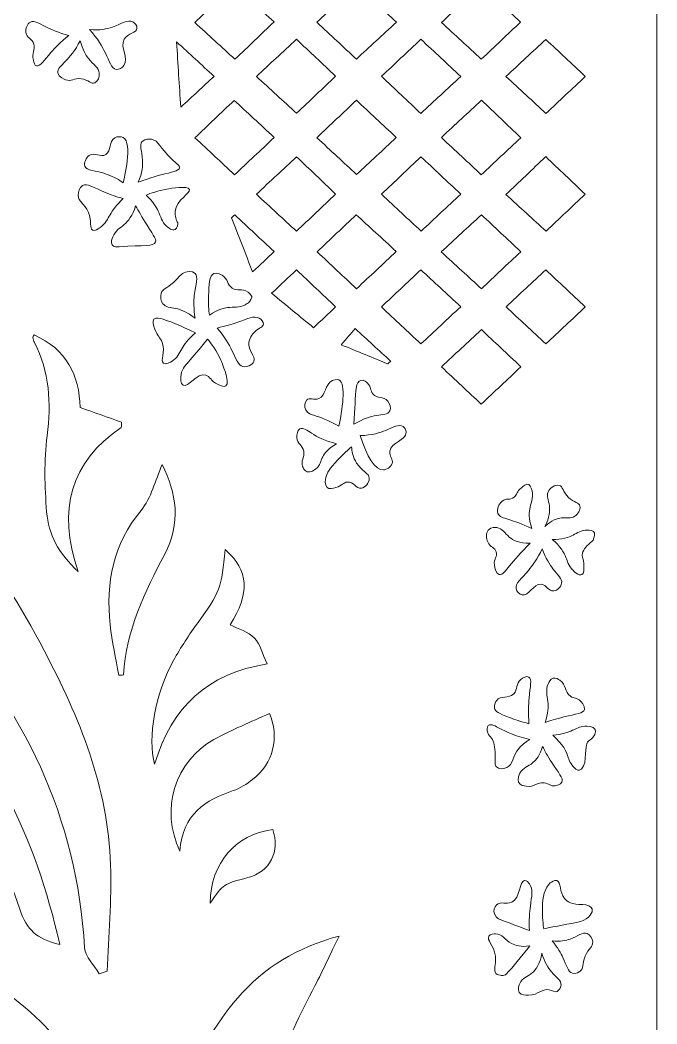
# Model space of a CAD drawing. Header units: inches. Extents: x 195 to 1095, y -2045 to -167.
# Drawn here: x 675 to 1095, y -1300 to -638 of the extents above; entities that cross this region are included whole.
import ezdxf

# ---------------------------------------------------------------- set-up
doc = ezdxf.new("R2010")
doc.units = ezdxf.units.IN
doc.header["$MEASUREMENT"] = 0
doc.layers.add('_U+0421_U+043B_U+043E_U+0439 1', color=7, linetype='Continuous')

msp = doc.modelspace()

# ---------------------------------------------------------------- linework, layer by layer
at = {"layer": '_U+0421_U+043B_U+043E_U+0439 1', "lineweight": 0}
for points, knots in [([(194.98, -166.59), (194.98, -792.81), (194.98, -1418.92), (194.98, -2044.85), (495.04, -2044.85), (795.1, -2044.85), (1094.98, -2044.85), (1094.98, -1418.47), (1094.98, -792.48), (1094.98, -166.59), (794.85, -166.59), (494.92, -166.59), (194.98, -166.59)], [0, 0, 0, 0, 1, 1, 1, 2, 2, 2, 3, 3, 3, 4, 4, 4, 4]), ([(790.33, -639.99), (799.24, -631.68), (807.46, -624.02), (816.63, -615.48), (825.13, -623.38), (833.32, -631), (842.66, -639.69), (833.91, -648.02), (825.81, -655.73), (816.84, -664.26), (808.12, -656.28), (799.6, -648.48), (790.33, -639.99)], [0, 0, 0, 0, 1, 1, 1, 2, 2, 2, 3, 3, 3, 4, 4, 4, 4]), ([(870.9, -639.93), (879.83, -631.53), (888.03, -623.81), (896.87, -615.49), (905.86, -623.75), (914.19, -631.41), (923.34, -639.82), (913.75, -648.66), (905.66, -656.12), (896.91, -664.19), (888.29, -656.15), (880.04, -648.45), (870.9, -639.93)], [0, 0, 0, 0, 1, 1, 1, 2, 2, 2, 3, 3, 3, 4, 4, 4, 4]), ([(979.23, -664.27), (970.17, -655.88), (962.08, -648.39), (953, -639.98), (961.86, -631.68), (970.29, -623.77), (979.17, -615.44), (987.96, -623.66), (996.26, -631.44), (1005.16, -639.76), (996.46, -647.99), (988.2, -655.8), (979.23, -664.27)], [0, 0, 0, 0, 1, 1, 1, 2, 2, 2, 3, 3, 3, 4, 4, 4, 4]), ([(421.83, -702.52), (440.58, -668.78), (468.33, -642.64), (504.24, -626.25), (487.52, -654.79), (476.99, -682.94), (473.09, -713.51), (463.58, -788.27), (489.49, -870.96), (564.84, -912.64), (622.15, -944.34), (660.54, -995.72), (691.12, -1054.01), (714.33, -1098.26), (733.38, -1144.18), (734.94, -1195.54), (735.66, -1218.81), (733.49, -1242.17), (732.63, -1265.48), (730.91, -1266.03), (729.19, -1266.57), (727.47, -1267.11), (724.1, -1261.45), (718.09, -1255.95), (717.76, -1250.11), (712.87, -1163.45), (677.29, -1091.71), (620.71, -1030.08), (585.52, -991.74), (544.28, -962.29), (497.55, -941.31), (407.69, -900.96), (372.74, -790.84), (421.83, -702.52)], [0, 0, 0, 0, 1, 1, 1, 2, 2, 2, 3, 3, 3, 4, 4, 4, 5, 5, 5, 6, 6, 6, 7, 7, 7, 8, 8, 8, 9, 9, 9, 10, 10, 10, 11, 11, 11, 11]), ([(682.05, -639.82), (684.58, -638.49), (687.46, -640.55), (692.15, -642.9), (695.6, -644.63), (700.67, -646.84), (707.36, -648.61), (702.03, -652.93), (698.17, -656.97), (695.57, -659.93), (691.19, -664.93), (688.23, -669.41), (686.03, -668.61), (684.89, -668.2), (684.47, -666.57), (684.05, -664.96), (682.78, -660.03), (685.29, -658.16), (684.32, -654.45), (683.24, -650.33), (679.58, -650.48), (679.07, -646.62), (678.73, -644.05), (679.95, -640.93), (682.05, -639.82)], [0, 0, 0, 0, 1, 1, 1, 2, 2, 2, 3, 3, 3, 4, 4, 4, 5, 5, 5, 6, 6, 6, 7, 7, 7, 8, 8, 8, 8]), ([(743.91, -651.15), (740.85, -656.78), (747.23, -663.36), (743.73, -668.32), (742.58, -669.96), (740.48, -671.23), (738.6, -670.95), (735.35, -670.47), (734, -665.51), (731.58, -660.32), (729.62, -656.12), (726.42, -650.6), (720.94, -644.75), (727.62, -645.35), (732.64, -644.27), (736.08, -643.1), (742.17, -641.03), (746.19, -637.7), (749.65, -639.68), (750.99, -640.44), (752.38, -642.08), (752.29, -643.76), (752.12, -647.11), (746.29, -646.77), (743.91, -651.15)], [0, 0, 0, 0, 1, 1, 1, 2, 2, 2, 3, 3, 3, 4, 4, 4, 5, 5, 5, 6, 6, 6, 7, 7, 7, 8, 8, 8, 8]), ([(714.94, -652.11), (716.27, -657.8), (718.5, -661.49), (720.33, -663.84), (723.78, -668.27), (727.16, -669.66), (727.46, -673.51), (727.64, -675.92), (726.59, -678.9), (724.6, -679.83), (722.09, -681.02), (720.5, -677.77), (715.45, -677.15), (710.58, -676.55), (709.1, -679.22), (705.12, -677.83), (704.86, -677.73), (700.66, -676.21), (700.21, -673.22), (699.81, -670.62), (702.47, -668.49), (705.21, -665.64), (707.93, -662.82), (711.51, -658.5), (714.94, -652.11)], [0, 0, 0, 0, 1, 1, 1, 2, 2, 2, 3, 3, 3, 4, 4, 4, 5, 5, 5, 6, 6, 6, 7, 7, 7, 8, 8, 8, 8]), ([(781.15, -695.97), (780.2, -681.17), (779.35, -667.95), (778.38, -652.8), (787.01, -660.75), (794.69, -667.82), (803.12, -675.58), (795.81, -682.37), (789.16, -688.54), (781.15, -695.97)], [0, 0, 0, 0, 1, 1, 1, 2, 2, 2, 3, 3, 3, 3]), ([(830.99, -675.64), (839.95, -667.34), (848.18, -659.72), (857.44, -651.15), (866.37, -659.55), (874.34, -667.04), (883.24, -675.41), (874.54, -683.7), (866.42, -691.45), (857.55, -699.91), (848.81, -691.92), (840.29, -684.13), (830.99, -675.64)], [0, 0, 0, 0, 1, 1, 1, 2, 2, 2, 3, 3, 3, 4, 4, 4, 4]), ([(913.49, -675.54), (922.27, -667.27), (930.25, -659.75), (939.41, -651.12), (948.5, -659.56), (956.76, -667.23), (965.76, -675.59), (956.6, -684.05), (948.28, -691.74), (939.34, -700), (930.69, -691.81), (922.49, -684.06), (913.49, -675.54)], [0, 0, 0, 0, 1, 1, 1, 2, 2, 2, 3, 3, 3, 4, 4, 4, 4]), ([(1021.78, -699.99), (1012.95, -691.82), (1004.66, -684.15), (995.45, -675.63), (1004.45, -667.28), (1012.89, -659.45), (1021.77, -651.21), (1030.49, -659.41), (1038.47, -666.92), (1047.79, -675.69), (1039, -683.9), (1030.63, -691.72), (1021.78, -699.99)], [0, 0, 0, 0, 1, 1, 1, 2, 2, 2, 3, 3, 3, 4, 4, 4, 4]), ([(816.6, -740.46), (807.83, -732.25), (799.58, -724.53), (790.51, -716.04), (799.2, -707.77), (807.33, -700.04), (816.41, -691.41), (824.94, -699.32), (833.16, -706.95), (842.75, -715.84), (833.58, -724.47), (825.39, -732.18), (816.6, -740.46)], [0, 0, 0, 0, 1, 1, 1, 2, 2, 2, 3, 3, 3, 4, 4, 4, 4]), ([(870.86, -716), (879.88, -707.45), (887.84, -699.91), (896.93, -691.29), (905.46, -699.27), (913.89, -707.14), (923.23, -715.87), (914.29, -724.21), (906.07, -731.89), (897.04, -740.32), (888.52, -732.41), (880.29, -724.76), (870.86, -716)], [0, 0, 0, 0, 1, 1, 1, 2, 2, 2, 3, 3, 3, 4, 4, 4, 4]), ([(979.37, -691.31), (988.13, -699.68), (996.29, -707.48), (1005.22, -716.01), (996.26, -724.42), (988.03, -732.16), (979.25, -740.41), (970.55, -732.3), (962.26, -724.59), (952.9, -715.88), (962.26, -707.19), (970.56, -699.49), (979.37, -691.31)], [0, 0, 0, 0, 1, 1, 1, 2, 2, 2, 3, 3, 3, 4, 4, 4, 4]), ([(743.19, -745.72), (740.83, -744.04), (737.3, -741.86), (732.71, -740.17), (724.58, -737.18), (719.24, -738), (718.03, -734.74), (717.2, -732.5), (718.67, -729.26), (720.74, -727.79), (724.42, -725.2), (728.25, -729.37), (731.77, -727.09), (735.53, -724.67), (733.58, -718.39), (737.68, -716.09), (739.45, -715.1), (741.79, -715.15), (743.19, -715.91), (749.74, -719.48), (743.85, -743.13), (743.19, -745.72)], [0, 0, 0, 0, 1, 1, 1, 2, 2, 2, 3, 3, 3, 4, 4, 4, 5, 5, 5, 6, 6, 6, 7, 7, 7, 7]), ([(755.96, -730.77), (755.63, -724.97), (753.64, -720.95), (755.79, -718.5), (757.62, -716.43), (761.12, -716.95), (761.81, -717.06), (766.79, -717.92), (767.21, -722.53), (775.09, -729.99), (778.76, -733.46), (780.61, -734.3), (780.36, -735.8), (779.99, -738.03), (775.42, -738.57), (767.96, -740.56), (761.8, -742.2), (756.77, -744), (753.2, -745.39), (755.8, -739.23), (756.16, -734.26), (755.96, -730.77)], [0, 0, 0, 0, 1, 1, 1, 2, 2, 2, 3, 3, 3, 4, 4, 4, 5, 5, 5, 6, 6, 6, 7, 7, 7, 7]), ([(831.01, -753.27), (840.24, -744.66), (848.51, -736.94), (857.49, -728.55), (866.15, -736.85), (874.27, -744.63), (883.24, -753.23), (874.33, -761.69), (866.16, -769.44), (857.46, -777.7), (848.72, -769.63), (840.4, -761.95), (831.01, -753.27)], [0, 0, 0, 0, 1, 1, 1, 2, 2, 2, 3, 3, 3, 4, 4, 4, 4]), ([(913.38, -753.33), (922.47, -744.69), (930.42, -737.15), (939.42, -728.6), (948.07, -736.68), (956.49, -744.54), (965.72, -753.18), (956.79, -761.52), (948.55, -769.21), (939.57, -777.6), (931.07, -769.72), (922.84, -762.1), (913.38, -753.33)], [0, 0, 0, 0, 1, 1, 1, 2, 2, 2, 3, 3, 3, 4, 4, 4, 4]), ([(1021.74, -728.51), (1030.49, -736.87), (1038.63, -744.64), (1047.69, -753.29), (1038.93, -761.57), (1030.74, -769.31), (1021.91, -777.65), (1013.26, -769.72), (1004.94, -762.11), (995.46, -753.42), (1004.29, -745.05), (1012.64, -737.14), (1021.74, -728.51)], [0, 0, 0, 0, 1, 1, 1, 2, 2, 2, 3, 3, 3, 4, 4, 4, 4]), ([(716.43, -747.59), (719.51, -745.71), (723.31, -748.76), (731.96, -752.3), (736.69, -754.24), (740.68, -755.42), (743.26, -756.11), (738.82, -760.15), (736.18, -763.99), (734.58, -766.78), (733.09, -769.39), (731.58, -772.68), (727.95, -775.24), (726.46, -776.29), (724.6, -777.6), (723.14, -776.94), (720.77, -775.88), (722.7, -771.17), (720.33, -765.22), (717.89, -759.08), (713.63, -758.53), (713.58, -753.87), (713.56, -751.82), (714.35, -748.86), (716.43, -747.59)], [0, 0, 0, 0, 1, 1, 1, 2, 2, 2, 3, 3, 3, 4, 4, 4, 5, 5, 5, 6, 6, 6, 7, 7, 7, 8, 8, 8, 8]), ([(771.9, -749.95), (774.91, -749.41), (785.8, -747.44), (786.82, -750.19), (787.82, -752.84), (778.37, -756.47), (777.52, -764.58), (777.2, -767.59), (778.17, -770.25), (779.19, -772.2), (779.19, -772.56), (779.16, -775.72), (777.4, -776.63), (775.49, -777.61), (772.9, -775.27), (771.86, -774.34), (768.55, -771.36), (767.99, -768.14), (766.28, -764.43), (765, -761.66), (762.71, -757.83), (758.32, -753.87), (761.34, -752.65), (766.01, -751.02), (771.9, -749.95)], [0, 0, 0, 0, 1, 1, 1, 2, 2, 2, 3, 3, 3, 4, 4, 4, 5, 5, 5, 6, 6, 6, 7, 7, 7, 8, 8, 8, 8]), ([(736.29, -781.45), (738.08, -777.18), (741.27, -775.6), (743.96, -773.24), (746.43, -771.07), (749.41, -767.42), (751.43, -760.98), (753.16, -764), (755.72, -768.39), (758.96, -773.63), (763.93, -781.64), (765.13, -782.97), (764.53, -784.7), (763.32, -788.22), (757.05, -786.55), (740.53, -787.86), (739.45, -787.94), (736.95, -788.15), (735.9, -786.65), (734.78, -785.06), (735.9, -782.39), (736.29, -781.45)], [0, 0, 0, 0, 1, 1, 1, 2, 2, 2, 3, 3, 3, 4, 4, 4, 5, 5, 5, 6, 6, 6, 7, 7, 7, 7]), ([(828.53, -804.48), (823.88, -792.61), (819.24, -780.73), (814.59, -768.86), (815.3, -768.16), (816.02, -767.46), (816.73, -766.77), (825.87, -775.35), (833.6, -782.6), (842.66, -791.1), (838.05, -795.46), (833.85, -799.43), (828.53, -804.48)], [0, 0, 0, 0, 1, 1, 1, 2, 2, 2, 3, 3, 3, 4, 4, 4, 4]), ([(871.02, -791.24), (879.8, -782.91), (887.94, -775.19), (896.79, -766.8), (905.42, -774.73), (913.72, -782.35), (923.2, -791.05), (914.36, -799.32), (905.97, -807.18), (896.99, -815.58), (888.26, -807.4), (880.07, -799.73), (871.02, -791.24)], [0, 0, 0, 0, 1, 1, 1, 2, 2, 2, 3, 3, 3, 4, 4, 4, 4]), ([(979.33, -766.79), (988.03, -774.98), (996.24, -782.7), (1005.21, -791.15), (996.36, -799.48), (988.17, -807.21), (979.27, -815.59), (970.63, -807.6), (962.35, -799.95), (952.89, -791.21), (961.86, -782.92), (970.31, -775.12), (979.33, -766.79)], [0, 0, 0, 0, 1, 1, 1, 2, 2, 2, 3, 3, 3, 4, 4, 4, 4]), ([(790.61, -834.99), (785.52, -830.93), (781.06, -829.33), (777.9, -828.62), (774.22, -827.8), (771.24, -827.95), (769.38, -825.48), (767.97, -823.6), (767.57, -820.78), (768.31, -818.51), (769.3, -815.48), (771.59, -815.62), (776.4, -811.4), (780.84, -807.51), (781.09, -805.48), (784.23, -804.61), (785.1, -804.37), (788.68, -803.55), (790.61, -805.48), (792.96, -807.84), (790.87, -812.46), (790.09, -820.01), (789.73, -823.58), (789.57, -828.68), (790.61, -834.99)], [0, 0, 0, 0, 1, 1, 1, 2, 2, 2, 3, 3, 3, 4, 4, 4, 5, 5, 5, 6, 6, 6, 7, 7, 7, 8, 8, 8, 8]), ([(799.47, -820.21), (799.69, -813.18), (799.9, -806.82), (803.06, -805.47), (805.01, -804.63), (807.32, -806.03), (808.39, -806.68), (812.63, -809.24), (811.51, -812.84), (815.04, -815.12), (818.54, -817.39), (821.22, -814.84), (825.51, -817.9), (827.8, -819.53), (828.01, -820.88), (827.94, -821.17), (827.47, -823.16), (825.78, -824.83), (824.98, -825.39), (821.18, -828.08), (817.4, -827.5), (813.54, -827.84), (810.15, -828.14), (805.49, -829.26), (800.01, -832.9), (799.65, -829.85), (799.3, -825.48), (799.47, -820.21)], [0, 0, 0, 0, 1, 1, 1, 2, 2, 2, 3, 3, 3, 4, 4, 4, 5, 5, 5, 6, 6, 6, 7, 7, 7, 8, 8, 8, 9, 9, 9, 9]), ([(868.67, -841.28), (859.75, -833.96), (851.09, -826.85), (841.02, -818.6), (847.3, -812.71), (852.22, -808.1), (857.44, -803.2), (866.19, -811.44), (874.45, -819.21), (883.24, -827.48), (878.28, -832.19), (873.91, -836.32), (868.67, -841.28)], [0, 0, 0, 0, 1, 1, 1, 2, 2, 2, 3, 3, 3, 4, 4, 4, 4]), ([(913.42, -827.54), (922.04, -819.43), (930.13, -811.81), (939.4, -803.1), (947.98, -811.04), (956.43, -818.86), (965.66, -827.4), (956.85, -835.67), (948.65, -843.36), (939.45, -851.99), (930.66, -843.74), (922.69, -836.25), (913.42, -827.54)], [0, 0, 0, 0, 1, 1, 1, 2, 2, 2, 3, 3, 3, 4, 4, 4, 4]), ([(1021.75, -803.12), (1030.48, -811.3), (1038.75, -819.05), (1047.79, -827.53), (1039.07, -835.73), (1030.83, -843.47), (1021.77, -852), (1012.66, -843.49), (1004.36, -835.73), (995.52, -827.47), (1004.44, -819.19), (1012.76, -811.47), (1021.75, -803.12)], [0, 0, 0, 0, 1, 1, 1, 2, 2, 2, 3, 3, 3, 4, 4, 4, 4]), ([(829.29, -863.46), (828.33, -865.95), (824.78, -867.48), (822.14, -866.84), (818.81, -866.02), (817.69, -861.93), (814.85, -856.22), (812.92, -852.34), (809.91, -847.15), (805.2, -841.46), (810.66, -840.29), (815.06, -838.92), (818.22, -837.82), (825.57, -835.26), (829.44, -833.01), (832.92, -835.01), (834.29, -835.8), (835.85, -837.41), (835.7, -838.95), (835.5, -840.85), (832.84, -841.12), (830.04, -843.89), (829.47, -844.45), (826.64, -847.25), (826.05, -850.84), (825.1, -856.6), (830.75, -859.68), (829.29, -863.46)], [0, 0, 0, 0, 1, 1, 1, 2, 2, 2, 3, 3, 3, 4, 4, 4, 5, 5, 5, 6, 6, 6, 7, 7, 7, 8, 8, 8, 9, 9, 9, 9]), ([(768.9, -850.93), (767.6, -847.52), (765.8, -847.21), (764.03, -842.13), (763.25, -839.91), (762.27, -836.98), (763.49, -835.6), (764.75, -834.19), (767.73, -835.11), (769.46, -835.67), (773.38, -836.94), (780.39, -839.5), (790.83, -844.68), (786.18, -848.61), (783.47, -852.44), (781.84, -855.24), (780.09, -858.26), (778.9, -861.29), (775.53, -863.38), (774.62, -863.94), (771.4, -865.93), (769.69, -864.69), (767.3, -862.96), (771.4, -857.49), (768.9, -850.93)], [0, 0, 0, 0, 1, 1, 1, 2, 2, 2, 3, 3, 3, 4, 4, 4, 5, 5, 5, 6, 6, 6, 7, 7, 7, 8, 8, 8, 8]), ([(713.59, -1001.89), (700.41, -990.14), (693.93, -977.26), (692.77, -962.69), (691.46, -946.06), (690.97, -928.97), (693.13, -912.51), (695.98, -890.78), (694.55, -870.5), (684.75, -851.03), (684.24, -850.02), (683.95, -848.89), (683.67, -847.78), (683.6, -847.52), (683.96, -847.14), (684.53, -846.02), (705.6, -855.31), (714.47, -872.5), (714.85, -893.9), (724.28, -897.23), (733.21, -900.38), (742.14, -903.54), (742.09, -904.71), (742.04, -905.88), (741.99, -907.06), (708.48, -929.84), (699.55, -961.04), (713.59, -1001.89)], [0, 0, 0, 0, 1, 1, 1, 2, 2, 2, 3, 3, 3, 4, 4, 4, 5, 5, 5, 6, 6, 6, 7, 7, 7, 8, 8, 8, 9, 9, 9, 9]), ([(917.58, -865.13), (907.78, -861.1), (897.98, -857.06), (886.85, -852.48), (890.63, -848.2), (893.09, -845.41), (896.21, -841.89), (904, -849.08), (911.79, -856.27), (919.59, -863.46), (919.51, -863.44), (917.58, -865.01), (917.58, -865.13)], [0, 0, 0, 0, 1, 1, 1, 2, 2, 2, 3, 3, 3, 4, 4, 4, 4]), ([(952.96, -867.06), (961.77, -858.85), (970.2, -851), (979.27, -842.55), (987.88, -850.63), (996.1, -858.35), (1005.32, -867.02), (996.16, -875.67), (987.91, -883.47), (979.21, -891.68), (970.55, -883.56), (962.28, -875.8), (952.96, -867.06)], [0, 0, 0, 0, 1, 1, 1, 2, 2, 2, 3, 3, 3, 4, 4, 4, 4]), ([(781.14, -873.63), (781.34, -869.23), (784.1, -866.18), (786.16, -863.85), (789.24, -860.37), (793.39, -855.54), (798.84, -848.8), (801.35, -851.76), (804.74, -856.36), (807.56, -862.63), (808.02, -863.66), (814.08, -877.33), (810.94, -879.69), (809.82, -880.53), (807.91, -879.66), (805.85, -878.72), (800.67, -876.38), (800.55, -873.35), (797.67, -872.49), (791.89, -870.78), (786.04, -881.09), (782.65, -879.12), (780.93, -878.12), (781.09, -874.66), (781.14, -873.63)], [0, 0, 0, 0, 1, 1, 1, 2, 2, 2, 3, 3, 3, 4, 4, 4, 5, 5, 5, 6, 6, 6, 7, 7, 7, 8, 8, 8, 8]), ([(407.14, -920.92), (422.37, -951.44), (446.11, -972.89), (476.23, -986.92), (521.48, -1008.01), (565.77, -1031.13), (603.09, -1065.86), (655.49, -1114.63), (685.58, -1176.83), (701.37, -1247.87), (685.73, -1243.99), (679.81, -1238.33), (675.13, -1224.67), (640.01, -1121.94), (569.21, -1061.71), (468.78, -1037.75), (439.92, -1030.87), (414.16, -1018.9), (392.77, -997.44), (362.18, -966.75), (360.72, -907.76), (389.27, -875.16), (395.26, -890.75), (399.95, -906.52), (407.14, -920.92)], [0, 0, 0, 0, 1, 1, 1, 2, 2, 2, 3, 3, 3, 4, 4, 4, 5, 5, 5, 6, 6, 6, 7, 7, 7, 8, 8, 8, 8]), ([(885.44, -906.15), (878.26, -902.19), (872.85, -900.15), (868.96, -899.01), (867.48, -898.57), (864.79, -897.84), (863.57, -895.45), (862.54, -893.42), (862.65, -890.39), (864.17, -888.86), (866.23, -886.77), (868.87, -889.48), (872.25, -887.97), (877.04, -885.83), (875.82, -878.55), (881.21, -876.16), (881.77, -875.91), (883.88, -874.97), (885.44, -875.7), (890.47, -878.02), (887.42, -896.34), (885.44, -906.15)], [0, 0, 0, 0, 1, 1, 1, 2, 2, 2, 3, 3, 3, 4, 4, 4, 5, 5, 5, 6, 6, 6, 7, 7, 7, 7]), ([(895.16, -904.93), (895.84, -894.48), (896.15, -887.27), (896.89, -880.12), (897.05, -878.56), (898.53, -876.39), (899.85, -875.96), (901.77, -875.32), (903.86, -877.42), (904.34, -877.89), (906.96, -880.45), (905.82, -882.49), (907.77, -884.89), (910.63, -888.4), (914.74, -886.1), (917.62, -889.73), (918.99, -891.46), (919.83, -894.22), (918.91, -896.1), (917.74, -898.51), (914.14, -898.46), (910.17, -899.13), (906.38, -899.77), (901.19, -901.24), (895.16, -904.93)], [0, 0, 0, 0, 1, 1, 1, 2, 2, 2, 3, 3, 3, 4, 4, 4, 5, 5, 5, 6, 6, 6, 7, 7, 7, 8, 8, 8, 8]), ([(920.43, -930.83), (919.56, -933.29), (916.69, -934.83), (914.76, -934.98), (909.52, -935.38), (903.66, -926.06), (899.49, -912.39), (907.13, -912.19), (912.69, -910.48), (916.35, -908.96), (920.79, -907.12), (924.97, -904.5), (927.7, -906.41), (928.74, -907.13), (929.69, -908.59), (929.7, -910.19), (929.73, -915.47), (919.59, -916.76), (918.89, -922.76), (918.49, -926.16), (921.51, -927.77), (920.43, -930.83)], [0, 0, 0, 0, 1, 1, 1, 2, 2, 2, 3, 3, 3, 4, 4, 4, 5, 5, 5, 6, 6, 6, 7, 7, 7, 7]), ([(862.2, -922.76), (861.44, -918.43), (858, -918.09), (857.7, -913.66), (857.57, -911.77), (858, -908.88), (859.69, -907.94), (861.74, -906.81), (864.66, -909.1), (867.41, -910.87), (870.97, -913.17), (876.29, -915.92), (883.85, -917.73), (878.51, -920.56), (876.01, -923.87), (874.72, -926.43), (873.25, -929.33), (873.01, -931.92), (870.27, -934.26), (869.54, -934.88), (866.95, -937.08), (864.47, -936.19), (862.54, -935.5), (861.72, -933.31), (861.5, -932.74), (860.01, -928.8), (862.95, -927), (862.2, -922.76)], [0, 0, 0, 0, 1, 1, 1, 2, 2, 2, 3, 3, 3, 4, 4, 4, 5, 5, 5, 6, 6, 6, 7, 7, 7, 8, 8, 8, 9, 9, 9, 9]), ([(897.08, -930.54), (900.64, -935.99), (905.34, -936.94), (905.41, -940.69), (905.46, -943.49), (902.9, -946.58), (900.28, -947.02), (896.61, -947.64), (895.12, -942.65), (890.88, -943), (888.18, -943.22), (887.99, -945.3), (883.31, -946.6), (881.29, -947.17), (879.03, -947.8), (877.63, -946.6), (875.76, -944.99), (876.59, -941.08), (876.83, -939.93), (877.5, -936.8), (879.08, -934.2), (884.57, -928.48), (886.83, -926.12), (889.9, -923.09), (893.74, -919.73), (893.91, -922.57), (894.57, -926.69), (897.08, -930.54)], [0, 0, 0, 0, 1, 1, 1, 2, 2, 2, 3, 3, 3, 4, 4, 4, 5, 5, 5, 6, 6, 6, 7, 7, 7, 8, 8, 8, 9, 9, 9, 9]), ([(754.99, -961.75), (761.68, -953.67), (764.32, -941.96), (768.98, -931.54), (778.36, -950.34), (781.44, -970.1), (770.58, -990.64), (757.41, -1015.56), (745.12, -1040.85), (743.33, -1070.15), (742.31, -1070.24), (741.3, -1070.33), (740.28, -1070.41), (738.36, -1059.31), (735.8, -1048.27), (734.64, -1037.08), (731.74, -1009.25), (736.63, -983.92), (754.99, -961.75)], [0, 0, 0, 0, 1, 1, 1, 2, 2, 2, 3, 3, 3, 4, 4, 4, 5, 5, 5, 6, 6, 6, 6]), ([(1010.51, -944.55), (1011.35, -945.02), (1011.86, -946.51), (1012.08, -947.15), (1014.3, -951.54), (1012.16, -956.6), (1011.39, -959.55), (1010.59, -962.61), (1010.28, -967.16), (1012.57, -973.54), (1006.19, -970.68), (1000.98, -968.86), (997.34, -967.72), (993.63, -966.55), (991.07, -965.92), (990.2, -963.66), (989.22, -961.13), (990.73, -957.51), (993.01, -955.64), (995.79, -953.35), (997.78, -955.24), (1000.79, -952.89), (1003.08, -951.1), (1002.45, -949.58), (1005.64, -946.76), (1006.53, -945.97), (1009.05, -943.74), (1010.51, -944.55)], [0, 0, 0, 0, 1, 1, 1, 2, 2, 2, 3, 3, 3, 4, 4, 4, 5, 5, 5, 6, 6, 6, 7, 7, 7, 8, 8, 8, 9, 9, 9, 9]), ([(1024.14, -958.77), (1023.66, -954.64), (1021.98, -952.45), (1023.21, -949.57), (1024.4, -946.76), (1027.82, -944.54), (1030.47, -945.22), (1033.25, -945.93), (1032.72, -949.22), (1036.71, -953.09), (1040.52, -956.79), (1043.59, -956.29), (1044.21, -958.96), (1044.76, -961.34), (1042.9, -964.18), (1040.87, -965.55), (1038.16, -967.39), (1035.79, -966.16), (1032.02, -966.6), (1029.32, -966.91), (1025.54, -968.12), (1021.19, -972.26), (1024.27, -966.32), (1024.5, -961.8), (1024.14, -958.77)], [0, 0, 0, 0, 1, 1, 1, 2, 2, 2, 3, 3, 3, 4, 4, 4, 5, 5, 5, 6, 6, 6, 7, 7, 7, 8, 8, 8, 8]), ([(983.86, -974.67), (985.69, -972.54), (988.96, -972.98), (989.47, -973.06), (993.25, -973.63), (994.68, -976.79), (997.7, -979.32), (1000.13, -981.34), (1004.23, -983.5), (1011.44, -983.37), (1005.34, -989.32), (1000.91, -994.51), (997.89, -998.3), (995.51, -1001.29), (993.22, -1004.4), (991.1, -1003.85), (989.15, -1003.35), (988.08, -999.96), (987.85, -997.68), (987.42, -993.36), (989.9, -992.13), (989.07, -989.1), (988.2, -985.91), (985.17, -986.31), (983.52, -982.4), (982.65, -980.34), (982.03, -976.8), (983.86, -974.67)], [0, 0, 0, 0, 1, 1, 1, 2, 2, 2, 3, 3, 3, 4, 4, 4, 5, 5, 5, 6, 6, 6, 7, 7, 7, 8, 8, 8, 9, 9, 9, 9]), ([(1049.24, -974.73), (1050.21, -974.78), (1053.6, -974.7), (1053.78, -976.6), (1053.96, -978.47), (1053.34, -981.34), (1052.04, -982.29), (1048.83, -984.62), (1046.65, -987.14), (1045.91, -990.2), (1045.33, -992.62), (1046.77, -993.03), (1046.83, -998.12), (1046.86, -1000.81), (1046.89, -1003.32), (1045.59, -1004.06), (1043.57, -1005.21), (1039.7, -1001.24), (1039.42, -1000.94), (1036.7, -998.1), (1036, -995.19), (1035.02, -992.72), (1033.75, -989.52), (1031.28, -985.2), (1025.97, -980.79), (1032.42, -981.02), (1036.86, -979.49), (1039.8, -977.95), (1042.34, -976.61), (1045.13, -974.55), (1049.24, -974.73)], [0, 0, 0, 0, 1, 1, 1, 2, 2, 2, 3, 3, 3, 4, 4, 4, 5, 5, 5, 6, 6, 6, 7, 7, 7, 8, 8, 8, 9, 9, 9, 10, 10, 10, 10]), ([(776.33, -1060.72), (781.2, -1051.96), (786.79, -1043.57), (792.66, -1035.5), (806.53, -1016.45), (808.42, -1011.96), (810.38, -987.52), (826.19, -1001.09), (826.86, -1016.87), (813.73, -1037.11), (819.14, -1039.91), (825.55, -1041.68), (829.72, -1045.87), (833.53, -1049.7), (834.91, -1056.15), (838.02, -1062.89), (798.78, -1069.31), (774.99, -1091.35), (763.95, -1129), (759.2, -1111.5), (764.39, -1082.19), (776.33, -1060.72)], [0, 0, 0, 0, 1, 1, 1, 2, 2, 2, 3, 3, 3, 4, 4, 4, 5, 5, 5, 6, 6, 6, 7, 7, 7, 7]), ([(1019.42, -987.07), (1021.65, -993.26), (1024.39, -997.52), (1026.49, -1000.26), (1029.77, -1004.55), (1032.65, -1006.67), (1032.2, -1009.74), (1031.85, -1012.18), (1029.47, -1014.51), (1027.06, -1014.79), (1023.46, -1015.21), (1022.52, -1010.71), (1018.7, -1010.41), (1013.39, -1010), (1010.74, -1018.34), (1006.07, -1017.34), (1004.24, -1016.94), (1002.63, -1015.22), (1002.23, -1013.45), (1001.43, -1009.9), (1005.64, -1006.74), (1010.26, -1001.23), (1012.76, -998.27), (1016.18, -993.66), (1019.42, -987.07)], [0, 0, 0, 0, 1, 1, 1, 2, 2, 2, 3, 3, 3, 4, 4, 4, 5, 5, 5, 6, 6, 6, 7, 7, 7, 8, 8, 8, 8]), ([(1005.3, -1073.07), (1006.59, -1072.01), (1009.14, -1070.58), (1010.64, -1071.53), (1012.75, -1072.85), (1011.41, -1077.94), (1010.73, -1085.39), (1010.35, -1089.56), (1010.1, -1095.32), (1010.64, -1102.33), (1005.44, -1100.94), (1001.14, -1099.48), (997.93, -1098.3), (990.43, -1095.54), (988.41, -1094.09), (987.95, -1091.99), (987.43, -1089.67), (989.01, -1087.49), (989.23, -1087.2), (992.18, -1083.26), (997.07, -1086.11), (1000.61, -1082.6), (1003.59, -1079.64), (1001.73, -1076.01), (1005.3, -1073.07)], [0, 0, 0, 0, 1, 1, 1, 2, 2, 2, 3, 3, 3, 4, 4, 4, 5, 5, 5, 6, 6, 6, 7, 7, 7, 8, 8, 8, 8]), ([(1021.32, -1101.46), (1023.33, -1095.51), (1023.41, -1090.87), (1023.11, -1087.74), (1022.72, -1083.68), (1021.52, -1080.24), (1023.22, -1076.14), (1023.65, -1075.1), (1024.61, -1072.88), (1026.57, -1072.33), (1028.39, -1071.83), (1030.11, -1073.02), (1030.99, -1073.64), (1035.56, -1076.91), (1034.03, -1081.32), (1038.02, -1084.21), (1040.57, -1086.06), (1042.07, -1084.89), (1044.5, -1087.23), (1044.82, -1087.54), (1047.81, -1090.43), (1047.16, -1092.87), (1046.46, -1095.51), (1041.98, -1095.83), (1033.66, -1097.86), (1028.41, -1099.15), (1024.17, -1100.49), (1021.32, -1101.46)], [0, 0, 0, 0, 1, 1, 1, 2, 2, 2, 3, 3, 3, 4, 4, 4, 5, 5, 5, 6, 6, 6, 7, 7, 7, 8, 8, 8, 9, 9, 9, 9]), ([(803.03, -1112.78), (814.82, -1106.24), (827.39, -1101.22), (839.59, -1095.52), (846.5, -1111.19), (842.09, -1128.67), (828.47, -1139.14), (824.6, -1142.11), (820.31, -1144.95), (815.79, -1146.44), (797.38, -1152.51), (782.32, -1161.76), (780.57, -1186.43), (767.4, -1158.52), (777.54, -1126.91), (803.03, -1112.78)], [0, 0, 0, 0, 1, 1, 1, 2, 2, 2, 3, 3, 3, 4, 4, 4, 5, 5, 5, 5]), ([(991.04, -1105.2), (995.37, -1107.55), (1001.83, -1110.45), (1011.2, -1112.83), (1009.35, -1113.79), (1006.65, -1115.49), (1004.26, -1118.41), (999.68, -1124), (1000.25, -1129.14), (995.97, -1131.21), (993.73, -1132.29), (990.66, -1132.3), (989.16, -1130.75), (987.96, -1129.5), (988.62, -1128.11), (988.37, -1122.96), (988.09, -1117.25), (987.95, -1114.26), (985.98, -1111.81), (984.98, -1110.56), (984.04, -1110.11), (983.45, -1108.43), (982.88, -1106.82), (982.74, -1104.4), (983.85, -1103.43), (985.44, -1102.04), (989.11, -1104.15), (991.04, -1105.2)], [0, 0, 0, 0, 1, 1, 1, 2, 2, 2, 3, 3, 3, 4, 4, 4, 5, 5, 5, 6, 6, 6, 7, 7, 7, 8, 8, 8, 9, 9, 9, 9]), ([(1052.79, -1111.37), (1051.41, -1113.22), (1050.59, -1112.7), (1049.41, -1114.16), (1048.75, -1114.98), (1048.36, -1115.95), (1047.73, -1125.16), (1047.65, -1126.24), (1047.57, -1127.43), (1047.05, -1128.9), (1046.62, -1130.12), (1045.76, -1132.54), (1044.05, -1132.93), (1042.35, -1133.32), (1040.69, -1131.5), (1039.78, -1130.5), (1037.28, -1127.77), (1036.5, -1124.62), (1036.33, -1123.99), (1035.47, -1120.71), (1033.12, -1115.97), (1026.35, -1109.85), (1032.31, -1109.49), (1036.58, -1108), (1039.43, -1106.67), (1041.7, -1105.6), (1043.98, -1104.21), (1047.54, -1104.02), (1048.78, -1103.96), (1053.21, -1103.73), (1054.26, -1106.1), (1055.18, -1108.16), (1053.04, -1111.03), (1052.79, -1111.37)], [0, 0, 0, 0, 1, 1, 1, 2, 2, 2, 3, 3, 3, 4, 4, 4, 5, 5, 5, 6, 6, 6, 7, 7, 7, 8, 8, 8, 9, 9, 9, 10, 10, 10, 11, 11, 11, 11]), ([(1032.38, -1140.79), (1031.52, -1142.71), (1028.62, -1143.12), (1027.89, -1143.22), (1024.79, -1143.65), (1023.97, -1141.79), (1020.72, -1141.31), (1015.75, -1140.57), (1014.3, -1144.42), (1008.82, -1143.58), (1007.63, -1143.39), (1004.88, -1142.97), (1003.84, -1140.87), (1002.74, -1138.64), (1004.23, -1135.85), (1004.68, -1135), (1006.78, -1131.07), (1009.93, -1130.72), (1013.26, -1127.95), (1015.39, -1126.19), (1018, -1123.1), (1019.68, -1117.33), (1020.82, -1119.7), (1022.76, -1123.52), (1025.64, -1127.95), (1030.05, -1134.74), (1033.55, -1138.19), (1032.38, -1140.79)], [0, 0, 0, 0, 1, 1, 1, 2, 2, 2, 3, 3, 3, 4, 4, 4, 5, 5, 5, 6, 6, 6, 7, 7, 7, 8, 8, 8, 9, 9, 9, 9]), ([(841.75, -1171.99), (846.86, -1186.51), (839.89, -1200.03), (825.36, -1203.77), (809.28, -1207.91), (809.28, -1207.91), (800.56, -1220.55), (801.03, -1193.89), (816.9, -1175.8), (841.75, -1171.99)], [0, 0, 0, 0, 1, 1, 1, 2, 2, 2, 3, 3, 3, 3]), ([(1011.58, -1222.57), (1011.08, -1226.49), (1010.65, -1231.92), (1010.92, -1238.63), (1004.14, -1236.08), (997.36, -1233.54), (990.57, -1230.99), (990.31, -1230.83), (987.68, -1229.11), (987.57, -1226.1), (987.48, -1223.67), (989.1, -1222.02), (989.33, -1221.78), (992.2, -1218.95), (995.61, -1221.83), (999.29, -1220.02), (1005.15, -1217.15), (1004.16, -1206.06), (1007.8, -1205.71), (1009.18, -1205.58), (1010.34, -1207.08), (1010.92, -1207.83), (1013.66, -1211.36), (1012.38, -1216.23), (1011.58, -1222.57)], [0, 0, 0, 0, 1, 1, 1, 2, 2, 2, 3, 3, 3, 4, 4, 4, 5, 5, 5, 6, 6, 6, 7, 7, 7, 8, 8, 8, 8]), ([(1044.77, -1232.75), (1036.63, -1234.33), (1028.49, -1235.91), (1020.35, -1237.49), (1019.83, -1233.81), (1017.16, -1213.32), (1024.73, -1207.27), (1025.49, -1206.66), (1027.31, -1205.2), (1028.95, -1205.77), (1031.95, -1206.79), (1030.69, -1213.21), (1034.08, -1217.45), (1035.78, -1219.58), (1039.08, -1221.7), (1046.08, -1221.6), (1048.98, -1221.68), (1051.69, -1222.61), (1052.27, -1224.34), (1053.04, -1226.58), (1050.39, -1230.65), (1044.77, -1232.75)], [0, 0, 0, 0, 1, 1, 1, 2, 2, 2, 3, 3, 3, 4, 4, 4, 5, 5, 5, 6, 6, 6, 7, 7, 7, 7]), ([(700.74, -1690.94), (699.89, -1689.58), (699.04, -1688.22), (698.19, -1686.86), (717.53, -1650.95), (729.77, -1612.67), (734.16, -1571.77), (743.26, -1487.11), (724.15, -1410.24), (670.47, -1345.73), (636.03, -1304.35), (590.03, -1288.44), (537.39, -1298.17), (507.45, -1303.71), (485.76, -1321.75), (470.28, -1348.6), (467.54, -1353.35), (464.38, -1361.37), (461.07, -1361.57), (451.34, -1362.17), (440.06, -1362.27), (431.87, -1357.71), (409.81, -1345.47), (410.32, -1344.47), (385.37, -1347.45), (392.46, -1317.56), (407.42, -1293.76), (429.79, -1274.77), (453.02, -1255.05), (480.35, -1246.12), (509.55, -1243.2), (569.66, -1237.2), (626.31, -1246.97), (675.37, -1286.66), (712.84, -1316.97), (733.02, -1359.44), (746.07, -1405.3), (773.75, -1502.58), (757.03, -1594.76), (712.55, -1682.83), (710.63, -1686.64), (704.77, -1688.28), (700.74, -1690.94)], [0, 0, 0, 0, 1, 1, 1, 2, 2, 2, 3, 3, 3, 4, 4, 4, 5, 5, 5, 6, 6, 6, 7, 7, 7, 8, 8, 8, 9, 9, 9, 10, 10, 10, 11, 11, 11, 12, 12, 12, 13, 13, 13, 14, 14, 14, 14]), ([(740.18, -1737.17), (773.75, -1675.37), (785.05, -1608.3), (783.81, -1538.51), (783.04, -1495.15), (779.83, -1451.84), (777.87, -1408.5), (775.73, -1361.2), (787.85, -1318.77), (818.58, -1283.16), (836, -1262.97), (857.7, -1249.88), (885.53, -1242.29), (879.57, -1254.59), (874.87, -1264.97), (869.62, -1275.03), (850.17, -1312.27), (832.65, -1350.39), (828.67, -1393.22), (825.79, -1424.31), (824.4, -1455.6), (823.49, -1486.83), (820.87, -1576.67), (800.84, -1661.43), (757.23, -1739.47), (752.53, -1747.88), (746.64, -1755.57), (741.23, -1763.54), (739.74, -1765.73), (737.99, -1767.73), (736.37, -1769.82), (734.82, -1769.28), (733.28, -1768.75), (731.73, -1768.21), (734.44, -1757.81), (735.24, -1746.27), (740.18, -1737.17)], [0, 0, 0, 0, 1, 1, 1, 2, 2, 2, 3, 3, 3, 4, 4, 4, 5, 5, 5, 6, 6, 6, 7, 7, 7, 8, 8, 8, 9, 9, 9, 10, 10, 10, 11, 11, 11, 12, 12, 12, 12]), ([(988.51, -1240.76), (992.95, -1240.81), (994.78, -1244.81), (999.2, -1247.23), (1001.54, -1248.51), (1005.31, -1249.74), (1011.23, -1248.73), (1004.92, -1256.47), (1000.61, -1262.32), (995.62, -1267.44), (994.65, -1268.45), (990.72, -1268.8), (988.89, -1266.94), (986.8, -1264.84), (989.39, -1261.49), (988.51, -1255.45), (987.46, -1248.24), (982.6, -1244.96), (984.2, -1242.34), (985.18, -1240.73), (987.75, -1240.76), (988.51, -1240.76)], [0, 0, 0, 0, 1, 1, 1, 2, 2, 2, 3, 3, 3, 4, 4, 4, 5, 5, 5, 6, 6, 6, 7, 7, 7, 7]), ([(1047.77, -1255.65), (1045.64, -1260.84), (1046.87, -1263.59), (1044.25, -1265.64), (1044.13, -1265.74), (1041.79, -1267.52), (1039.33, -1266.8), (1036.27, -1265.91), (1035.52, -1261.87), (1032.96, -1256.43), (1031.68, -1253.72), (1029.56, -1249.83), (1026.04, -1245.48), (1031.22, -1246.05), (1035.12, -1245.23), (1037.83, -1244.3), (1043.26, -1242.42), (1045.86, -1239.39), (1048.95, -1240.64), (1050.99, -1241.48), (1052.45, -1243.87), (1052.65, -1246.06), (1052.95, -1249.46), (1050.03, -1250.16), (1047.77, -1255.65)], [0, 0, 0, 0, 1, 1, 1, 2, 2, 2, 3, 3, 3, 4, 4, 4, 5, 5, 5, 6, 6, 6, 7, 7, 7, 8, 8, 8, 8]), ([(1012.7, -1266.61), (1015.08, -1264.66), (1017.93, -1261.01), (1019.22, -1253.53), (1020.86, -1259.6), (1023.4, -1263.43), (1025.45, -1265.82), (1028.62, -1269.52), (1032, -1271.39), (1031.79, -1274.66), (1031.68, -1276.34), (1030.63, -1278.09), (1029.21, -1278.74), (1027.5, -1279.52), (1026.31, -1278.23), (1023.95, -1277.76), (1018.99, -1276.77), (1017.23, -1281.06), (1010.26, -1281.29), (1008.35, -1281.35), (1005.5, -1281.44), (1004.25, -1279.57), (1002.8, -1277.41), (1004.39, -1273.99), (1004.62, -1273.51), (1006.42, -1269.65), (1009.67, -1269.1), (1012.7, -1266.61)], [0, 0, 0, 0, 1, 1, 1, 2, 2, 2, 3, 3, 3, 4, 4, 4, 5, 5, 5, 6, 6, 6, 7, 7, 7, 8, 8, 8, 9, 9, 9, 9])]:
    msp.add_open_spline(points, degree=3, knots=knots, dxfattribs=at)

doc.saveas('drawing.dxf')
